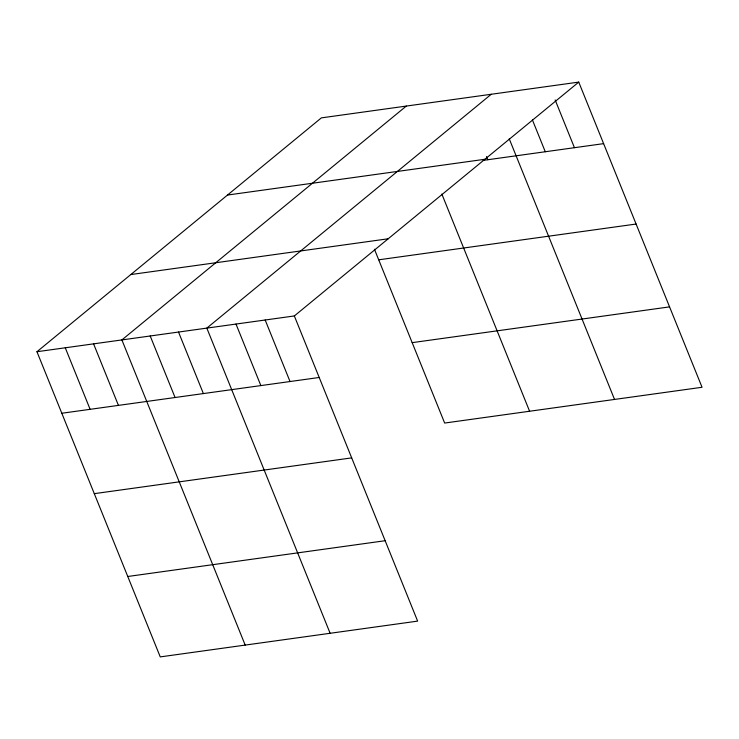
<?xml version="1.0" encoding="UTF-8"?>
<svg xmlns="http://www.w3.org/2000/svg" width="739" height="739" viewBox="0 0 739 739"><rect width="100%" height="100%" fill="white"/><g stroke="black" fill="none" stroke-linecap="round" stroke-linejoin="round"><path stroke-width="1.11" d="M578.748 82.103L294.344 315.95L417.637 621.12L160.252 656.897L36.95 351.727L321.363 117.88L578.748 82.103L702.05 387.273L444.656 423.05L374.433 249.237M406.302 106.074L121.889 339.922L245.191 645.092M491.241 94.269L206.828 328.116L330.13 633.286M227.501 195.05L484.895 159.273M483.26 160.363L603.615 143.643M130.803 274.557L388.197 238.78M378.71 259.814L636.094 224.037M36.95 351.727L294.344 315.95M412.177 342.647L669.562 306.879M61.808 413.258L319.202 377.481M94.296 493.661L351.69 457.884M127.764 576.494L385.158 540.717M555.155 99.95L574.443 147.689M532.413 119.921L545.271 151.744M509.245 138.83L614.534 399.439M486.502 156.557L487.786 159.735M441.848 194.052L529.595 411.244M265.172 320.005L290.03 381.536M236 324.061L260.858 385.592M178.515 332.051L203.382 393.582M150.202 335.986L175.069 397.517M93.576 343.857L118.434 405.388M65.263 347.792L90.121 409.323"/></g></svg>
